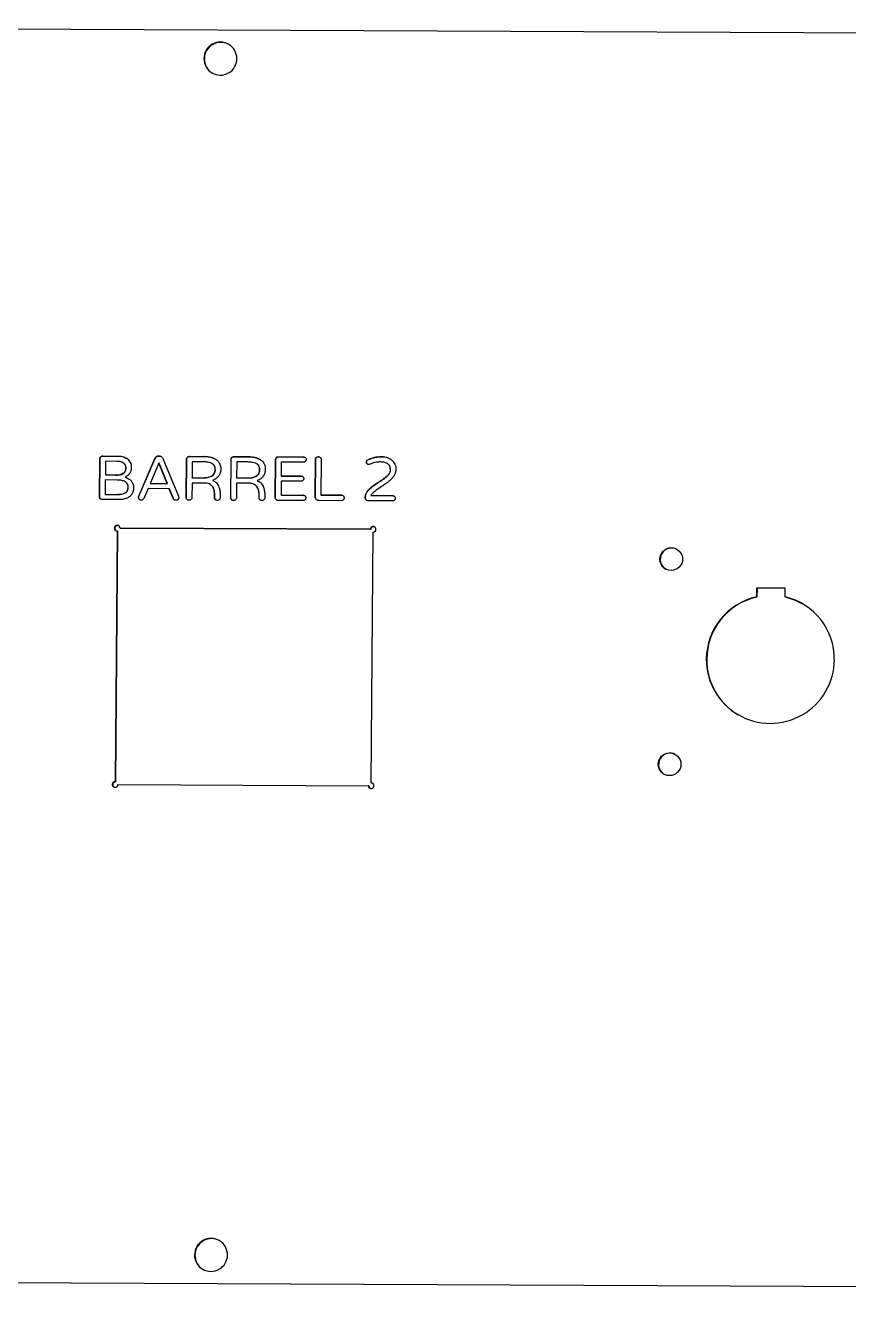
# Model space of a CAD drawing. Header units: millimetres. Extents: x -285 to 285, y -111 to 111.
# Drawn here: x -133.1 to 11.2, y -111.2 to 111.2 of the extents above; entities that cross this region are included whole.
import ezdxf

# ---------------------------------------------------------------- set-up
doc = ezdxf.new("R2010")
doc.units = ezdxf.units.MM

msp = doc.modelspace()

# ---------------------------------------------------------------- linework, layer by layer
at = {"color": 7, "linetype": 'Continuous', "lineweight": 25}
for p, q in [((285.06, 108.59), (-283.33, 111.19)), ((-101.71, 105.32), (-101.79, 105.37)), ((-119.54, 35.68), (-116.95, 35.66)), ((-119.5, 35.65), (-119.54, 35.68)), ((-119.5, 35.65), (-116.92, 35.64)), ((-116.92, 35.64), (-116.95, 35.66)), ((-109.72, 35.68), (-109.61, 35.68)), ((-109.69, 35.66), (-109.72, 35.68)), ((-109.69, 35.66), (-109.58, 35.66)), ((-109.58, 35.66), (-109.61, 35.68)), ((-104.33, 35.61), (-101.78, 35.59)), ((-104.3, 35.58), (-104.33, 35.61)), ((-101.75, 35.57), (-101.78, 35.59)), ((-120.09, 28.52), (-120.03, 35.17)), ((-120.05, 28.49), (-120, 35.15)), ((-120, 35.15), (-120.03, 35.17)), ((-119.04, 34.74), (-119.06, 32.36)), ((-117.04, 34.73), (-119.04, 34.74)), ((-115.96, 34.48), (-116, 34.5)), ((-115.43, 33.57), (-115.47, 33.59)), ((-113.21, 28.65), (-110.36, 35.24)), ((-113.17, 28.63), (-110.32, 35.22)), ((-109.68, 34.41), (-111.18, 30.86)), ((-110.32, 35.22), (-110.36, 35.24)), ((-109.64, 34.39), (-109.68, 34.41)), ((-108.23, 30.84), (-109.68, 34.41)), ((-108.19, 30.82), (-109.64, 34.39)), ((-108.98, 35.23), (-106.24, 28.62)), ((-104.88, 28.39), (-104.83, 35.1)), ((-104.85, 28.37), (-104.79, 35.08)), ((-104.79, 35.08), (-104.83, 35.1)), ((-104.3, 35.58), (-101.75, 35.57)), ((-103.84, 34.66), (-103.86, 31.87)), ((-101.91, 34.65), (-103.84, 34.66)), ((-100.64, 34.46), (-100.67, 34.48)), ((-100.21, 34.25), (-100.25, 34.27)), ((-97.08, 28.36), (-97.03, 35.07)), ((-97.04, 28.33), (-96.99, 35.05)), ((-96.99, 35.05), (-97.03, 35.07)), ((-96.53, 35.57), (-93.98, 35.56)), ((-96.49, 35.55), (-96.53, 35.57)), ((-96.49, 35.55), (-93.94, 35.54)), ((-96.03, 34.62), (-96.06, 31.84)), ((-94.11, 34.62), (-96.03, 34.62)), ((-93.94, 35.54), (-93.98, 35.56)), ((-92.83, 34.42), (-92.87, 34.45)), ((-92.41, 34.21), (-92.44, 34.23)), ((-89.27, 28.38), (-89.22, 35.03)), ((-89.24, 28.35), (-89.18, 35.01)), ((-89.18, 35.01), (-89.22, 35.03)), ((-88.72, 35.53), (-84.34, 35.51)), ((-88.69, 35.51), (-88.72, 35.53)), ((-88.69, 35.51), (-84.3, 35.49)), ((-88.23, 34.6), (-88.25, 32.18)), ((-84.34, 34.58), (-88.23, 34.6)), ((-84.3, 35.49), (-84.34, 35.51)), ((-82.28, 28.54), (-82.23, 35.05)), ((-82.24, 28.52), (-82.19, 35.03)), ((-82.19, 35.03), (-82.23, 35.05)), ((-81.69, 35.53), (-81.73, 35.56)), ((-81.23, 35.05), (-81.28, 28.84)), ((-73.02, 34.99), (-73.06, 35.01)), ((-70.59, 35.54), (-70.63, 35.56)), ((-69.83, 34.44), (-69.86, 34.46)), ((-69.43, 34.2), (-69.47, 34.22)), ((-119.07, 31.46), (-119.09, 28.95)), ((-117.01, 31.45), (-119.07, 31.46)), ((-119.06, 32.36), (-117.24, 32.35)), ((-119.02, 32.34), (-119.06, 32.36)), ((-119.02, 32.34), (-117.2, 32.33)), ((-117.2, 32.33), (-117.24, 32.35)), ((-115.56, 31.96), (-115.6, 31.98)), ((-115.55, 31.14), (-115.59, 31.16)), ((-115.56, 31.96), (-115.05, 31.67)), ((-115.51, 33.08), (-115.55, 33.1)), ((-103.86, 31.87), (-101.88, 31.86)), ((-103.82, 31.85), (-103.86, 31.87)), ((-103.82, 31.85), (-101.84, 31.84)), ((-101.84, 31.84), (-101.88, 31.86)), ((-100.23, 31.35), (-100.27, 31.38)), ((-100.23, 31.35), (-99.86, 31.19)), ((-99.78, 33.26), (-99.82, 33.28)), ((-96.06, 31.84), (-94.07, 31.83)), ((-96.02, 31.82), (-96.06, 31.84)), ((-96.02, 31.82), (-94.04, 31.81)), ((-94.04, 31.81), (-94.07, 31.83)), ((-92.43, 31.32), (-92.47, 31.34)), ((-92.43, 31.32), (-92.05, 31.15)), ((-91.98, 33.22), (-92.02, 33.25)), ((-88.26, 31.24), (-88.27, 28.81)), ((-84.76, 31.23), (-88.26, 31.24)), ((-88.25, 32.18), (-84.76, 32.16)), ((-88.21, 32.15), (-88.25, 32.18)), ((-88.21, 32.15), (-84.72, 32.14)), ((-84.72, 32.14), (-84.76, 32.16)), ((-119.09, 28.95), (-117.04, 28.94)), ((-119.05, 28.93), (-119.09, 28.95)), ((-119.05, 28.93), (-117, 28.92)), ((-117, 28.92), (-117.04, 28.94)), ((-115.15, 29.66), (-115.18, 29.68)), ((-115.04, 30.17), (-115.08, 30.19)), ((-111.57, 29.95), (-112.3, 28.24)), ((-107.85, 29.93), (-111.57, 29.95)), ((-111.18, 30.86), (-108.23, 30.84)), ((-111.15, 30.83), (-111.18, 30.86)), ((-111.15, 30.83), (-108.19, 30.82)), ((-108.19, 30.82), (-108.23, 30.84)), ((-107.15, 28.22), (-107.85, 29.93)), ((-107.82, 29.91), (-107.85, 29.93)), ((-107.12, 28.19), (-107.82, 29.91)), ((-103.87, 30.93), (-103.89, 28.39)), ((-101.6, 30.92), (-103.87, 30.93)), ((-100.7, 30.71), (-100.73, 30.73)), ((-96.06, 30.9), (-96.08, 28.35)), ((-93.8, 30.89), (-96.06, 30.9)), ((-92.89, 30.67), (-92.93, 30.7)), ((-120.05, 28.49), (-120.09, 28.52)), ((-116.95, 28.01), (-119.6, 28.02)), ((-113.17, 28.63), (-113.21, 28.65)), ((-107.12, 28.19), (-107.15, 28.22)), ((-104.85, 28.37), (-104.88, 28.39)), ((-99.92, 28.37), (-99.92, 28.7)), ((-99.88, 28.68), (-99.92, 28.7)), ((-99.89, 28.35), (-99.92, 28.37)), ((-99.89, 28.35), (-99.88, 28.68)), ((-98.92, 28.87), (-98.93, 28.36)), ((-97.04, 28.33), (-97.08, 28.36)), ((-92.12, 28.33), (-92.12, 28.66)), ((-92.08, 28.64), (-92.12, 28.66)), ((-92.08, 28.31), (-92.12, 28.33)), ((-92.08, 28.31), (-92.08, 28.64)), ((-91.12, 28.83), (-91.12, 28.33)), ((-89.24, 28.35), (-89.27, 28.38)), ((-84.4, 27.86), (-88.78, 27.88)), ((-88.27, 28.81), (-84.39, 28.79)), ((-88.24, 28.79), (-88.27, 28.81)), ((-88.24, 28.79), (-84.35, 28.77)), ((-84.35, 28.77), (-84.39, 28.79)), ((-82.24, 28.52), (-82.28, 28.54)), ((-77.71, 27.83), (-81.59, 27.85)), ((-81.28, 28.84), (-77.7, 28.83)), ((-81.24, 28.82), (-81.28, 28.84)), ((-81.24, 28.82), (-77.66, 28.8)), ((-77.66, 28.8), (-77.7, 28.83)), ((-73.47, 28.36), (-73.51, 28.38)), ((-68.71, 27.79), (-72.93, 27.81)), ((-72.51, 28.74), (-68.7, 28.72)), ((-72.47, 28.72), (-72.51, 28.74)), ((-72.47, 28.72), (-68.66, 28.7)), ((-68.66, 28.7), (-68.7, 28.72)), ((-117, 22.51), (-117.34, -21.44)), ((-116.92, 22.47), (-117.27, -21.49)), ((-116.92, 22.47), (-117, 22.51)), ((-72.62, 22.81), (-116.49, 23.01)), ((-116.42, 22.97), (-116.49, 23.01)), ((-72.54, 22.77), (-116.42, 22.97)), ((-72.54, 22.77), (-72.62, 22.81)), ((-72.47, -21.65), (-72.12, 22.31)), ((-4.89, 12.51), (-4.9, 10.98)), ((0.1, 12.49), (-4.89, 12.51)), ((-4.81, 12.47), (-4.89, 12.51)), ((-4.81, 12.47), (-4.83, 10.94)), ((0.1, 12.44), (-4.81, 12.47)), ((0.09, 10.96), (0.1, 12.49)), ((-4.83, 10.94), (-4.9, 10.98)), ((0.16, 10.91), (0.09, 10.96)), ((-13.64, 0.02), (-13.71, 0.06)), ((-117.27, -21.49), (-117.34, -21.44)), ((-116.85, -21.94), (-72.97, -22.15)), ((-72.9, -22.19), (-72.97, -22.15)), ((-72.39, -21.69), (-72.47, -21.65)), ((-103.36, -104.47), (-103.43, -104.43)), ((-285.06, -108.59), (283.33, -111.19)), ((-284.98, -108.64), (283.41, -111.23))]:
    msp.add_line(p, q, dxfattribs=at)
at = {"color": 7, "linetype": 'Continuous', "lineweight": 25, "flags": 128}
msp.add_lwpolyline([(3.31, 9.65), (1.95, 10.33), (0.16, 10.91)], dxfattribs=at)
at = {"color": 7, "linetype": 'Continuous', "lineweight": 25}
for centre in [(-19.87, 17.58), (-20.16, -18.39)]:
    msp.add_circle(centre, 2, dxfattribs=at)
for centre, radius, start, end in [((-98.9, 105.36), 2.89, 359.6526, 179.8239), ((-98.81, 105.31), 2.9, 59.5593, 179.6787), ((-98.9, 105.35), 2.89, 179.6526, 359.8239), ((-98.83, 105.3), 2.89, 179.4917, 239.3731), ((-116.99, 23.01), 0.499, 359.7754, 269.6192), ((-116.92, 22.97), 0.5, 64.5486, 234.2662), ((-72.12, 22.81), 0.499, 359.6526, 179.8239), ((-72.04, 22.76), 0.5, 64.5491, 179.6693), ((-72.12, 22.81), 0.501, 269.8234, 359.5713), ((-19.79, 17.53), 2, 60.8047, 238.0101), ((-2.43, -0.03), 11.28, 102.6388, 179.5511), ((-2.36, -0.07), 11.28, 102.6388, 179.5511), ((-2.46, 0.06), 11.19, 359.4755, 76.8275), ((-2.49, 0), 11.22, 179.6609, 359.8156), ((-2.44, -0.08), 11.2, 179.4963, 239.3686), ((-20.07, -18.44), 2, 60.8047, 238.0101), ((-117.35, -21.94), 0.499, 89.5126, 359.6692), ((-117.27, -21.99), 0.5, 89.7197, 234.2494), ((-72.47, -22.15), 0.499, 179.6526, 359.8239), ((-72.4, -22.19), 0.498, 179.4955, 234.37), ((-72.47, -22.15), 0.497, 359.4647, 89.7171), ((-72.4, -22.19), 0.497, 64.4201, 89.7469), ((-100.54, -104.44), 2.89, 359.6526, 179.8239), ((-100.46, -104.49), 2.9, 59.5593, 179.6787), ((-100.54, -104.45), 2.89, 179.6526, 359.8239), ((-100.47, -104.5), 2.89, 179.4917, 239.3731)]:
    msp.add_arc(centre, radius, start, end, dxfattribs=at)
for points, knots in [([(-120.03, 35.17), (-120.03, 35.24), (-120.02, 35.3), (-119.97, 35.43), (-119.93, 35.48), (-119.84, 35.58), (-119.79, 35.61), (-119.67, 35.67), (-119.6, 35.67), (-119.54, 35.68)], [0, 0, 0, 0, 0.25, 0.25, 0.5, 0.5, 0.75, 0.75, 1, 1, 1, 1]), ([(-120, 35.15), (-119.99, 35.22), (-119.98, 35.28), (-119.93, 35.4), (-119.9, 35.46), (-119.8, 35.55), (-119.75, 35.59), (-119.63, 35.64), (-119.56, 35.65), (-119.5, 35.65)], [0, 0, 0, 0, 0.25, 0.25, 0.5, 0.5, 0.75, 0.75, 1, 1, 1, 1]), ([(-116.95, 35.66), (-116.8, 35.66), (-116.66, 35.66), (-116.36, 35.63), (-116.21, 35.6), (-115.92, 35.54), (-115.78, 35.49), (-115.51, 35.37), (-115.38, 35.3), (-115.14, 35.12), (-115.03, 35.02), (-114.84, 34.79), (-114.76, 34.67), (-114.63, 34.4), (-114.59, 34.26), (-114.54, 34.04), (-114.53, 33.96), (-114.52, 33.82), (-114.52, 33.74), (-114.52, 33.67)], [0, 0, 0, 0, 0.125, 0.125, 0.25, 0.25, 0.375, 0.375, 0.5, 0.5, 0.625, 0.625, 0.75, 0.75, 0.875, 0.875, 0.9375, 0.9375, 1, 1, 1, 1]), ([(-116.92, 35.64), (-116.57, 35.64), (-116.03, 35.63), (-115.57, 35.34), (-115.4, 35.24)], [0, 0, 0, 0, 0.62317, 1, 1, 1, 1]), ([(-110.36, 35.24), (-110.33, 35.3), (-110.3, 35.36), (-110.22, 35.47), (-110.17, 35.52), (-110.06, 35.61), (-109.99, 35.64), (-109.89, 35.67), (-109.86, 35.67), (-109.79, 35.68), (-109.76, 35.68), (-109.72, 35.68)], [0, 0, 0, 0, 0.25, 0.25, 0.5, 0.5, 0.75, 0.75, 0.875, 0.875, 1, 1, 1, 1]), ([(-110.32, 35.22), (-110.29, 35.28), (-110.26, 35.34), (-110.18, 35.45), (-110.13, 35.5), (-110.02, 35.59), (-109.96, 35.61), (-109.86, 35.65), (-109.82, 35.65), (-109.75, 35.66), (-109.72, 35.66), (-109.69, 35.66)], [0, 0, 0, 0, 0.25, 0.25, 0.5, 0.5, 0.75, 0.75, 0.875, 0.875, 1, 1, 1, 1]), ([(-109.61, 35.68), (-109.58, 35.68), (-109.54, 35.68), (-109.48, 35.67), (-109.44, 35.66), (-109.34, 35.63), (-109.28, 35.6), (-109.17, 35.52), (-109.12, 35.47), (-109.04, 35.36), (-109.01, 35.29), (-108.98, 35.23)], [0, 0, 0, 0, 0.125, 0.125, 0.25, 0.25, 0.5, 0.5, 0.75, 0.75, 1, 1, 1, 1]), ([(-109.58, 35.66), (-109.5, 35.66), (-109.37, 35.65), (-109.27, 35.58), (-109.23, 35.56)], [0, 0, 0, 0, 0.626902, 1, 1, 1, 1]), ([(-104.83, 35.1), (-104.83, 35.17), (-104.82, 35.24), (-104.77, 35.36), (-104.73, 35.41), (-104.64, 35.51), (-104.58, 35.54), (-104.46, 35.6), (-104.4, 35.6), (-104.33, 35.61)], [0, 0, 0, 0, 0.25, 0.25, 0.5, 0.5, 0.75, 0.75, 1, 1, 1, 1]), ([(-101.78, 35.59), (-101.58, 35.59), (-101.38, 35.59), (-100.98, 35.54), (-100.79, 35.51), (-100.4, 35.42), (-100.21, 35.35), (-99.94, 35.22), (-99.85, 35.18), (-99.68, 35.07), (-99.6, 35.01), (-99.52, 34.95)], [0, 0, 0, 0, 0.25, 0.25, 0.5, 0.5, 0.75, 0.75, 0.875, 0.875, 1, 1, 1, 1]), ([(-115.47, 33.59), (-115.47, 33.69), (-115.48, 33.78), (-115.52, 33.95), (-115.55, 34.04), (-115.65, 34.2), (-115.7, 34.27), (-115.84, 34.39), (-115.91, 34.45), (-116.06, 34.54), (-116.15, 34.58), (-116.32, 34.64), (-116.41, 34.66), (-116.58, 34.7), (-116.67, 34.71), (-116.86, 34.73), (-116.95, 34.73), (-117.04, 34.73)], [0, 0, 0, 0, 0.125, 0.125, 0.25, 0.25, 0.375, 0.375, 0.5, 0.5, 0.625, 0.625, 0.75, 0.75, 0.875, 0.875, 1, 1, 1, 1]), ([(-115.43, 33.57), (-115.44, 33.71), (-115.47, 33.98), (-115.69, 34.3), (-115.88, 34.42), (-115.97, 34.47)], [0, 0, 0, 0, 0.369335, 0.73824, 1, 1, 1, 1]), ([(-114.52, 33.67), (-114.52, 33.58), (-114.52, 33.49), (-114.54, 33.31), (-114.56, 33.23), (-114.63, 32.97), (-114.7, 32.8), (-114.89, 32.5), (-115.01, 32.37), (-115.22, 32.2), (-115.29, 32.15), (-115.44, 32.06), (-115.52, 32.02), (-115.6, 31.98)], [0, 0, 0, 0, 0.125, 0.125, 0.25, 0.25, 0.5, 0.5, 0.75, 0.75, 0.875, 0.875, 1, 1, 1, 1]), ([(-115.55, 33.1), (-115.53, 33.18), (-115.5, 33.26), (-115.48, 33.43), (-115.47, 33.51), (-115.47, 33.59)], [0, 0, 0, 0, 0.5, 0.5, 1, 1, 1, 1]), ([(-115.51, 33.08), (-115.49, 33.16), (-115.47, 33.24), (-115.44, 33.4), (-115.44, 33.49), (-115.43, 33.57)], [0, 0, 0, 0, 0.5, 0.5, 1, 1, 1, 1]), ([(-104.79, 35.08), (-104.79, 35.15), (-104.78, 35.21), (-104.73, 35.33), (-104.69, 35.39), (-104.6, 35.48), (-104.55, 35.52), (-104.43, 35.57), (-104.36, 35.58), (-104.3, 35.58)], [0, 0, 0, 0, 0.25, 0.25, 0.5, 0.5, 0.75, 0.75, 1, 1, 1, 1]), ([(-100.25, 34.27), (-100.31, 34.31), (-100.37, 34.35), (-100.5, 34.42), (-100.56, 34.44), (-100.77, 34.52), (-100.91, 34.55), (-101.33, 34.63), (-101.62, 34.65), (-101.91, 34.65)], [0, 0, 0, 0, 0.125, 0.125, 0.25, 0.25, 0.5, 0.5, 1, 1, 1, 1]), ([(-101.75, 35.57), (-101.29, 35.57), (-100.62, 35.56), (-100.06, 35.23), (-99.88, 35.13)], [0, 0, 0, 0, 0.689808, 1, 1, 1, 1]), ([(-99.82, 33.28), (-99.82, 33.38), (-99.82, 33.47), (-99.85, 33.65), (-99.88, 33.74), (-99.95, 33.92), (-99.99, 34), (-100.08, 34.11), (-100.11, 34.15), (-100.18, 34.21), (-100.21, 34.24), (-100.25, 34.27)], [0, 0, 0, 0, 0.25, 0.25, 0.5, 0.5, 0.75, 0.75, 0.875, 0.875, 1, 1, 1, 1]), ([(-99.78, 33.26), (-99.78, 33.35), (-99.79, 33.45), (-99.82, 33.63), (-99.84, 33.72), (-99.91, 33.9), (-99.96, 33.98), (-100.04, 34.09), (-100.07, 34.12), (-100.14, 34.19), (-100.18, 34.22), (-100.21, 34.25)], [0, 0, 0, 0, 0.25, 0.25, 0.5, 0.5, 0.75, 0.75, 0.875, 0.875, 1, 1, 1, 1]), ([(-99.52, 34.95), (-99.47, 34.9), (-99.41, 34.85), (-99.31, 34.74), (-99.26, 34.68), (-99.12, 34.5), (-99.05, 34.37), (-98.93, 34.09), (-98.89, 33.95), (-98.85, 33.73), (-98.84, 33.65), (-98.83, 33.5), (-98.82, 33.43), (-98.82, 33.35)], [0, 0, 0, 0, 0.125, 0.125, 0.25, 0.25, 0.5, 0.5, 0.75, 0.75, 0.875, 0.875, 1, 1, 1, 1]), ([(-97.03, 35.07), (-97.02, 35.13), (-97.01, 35.2), (-96.96, 35.32), (-96.93, 35.38), (-96.83, 35.47), (-96.78, 35.51), (-96.66, 35.56), (-96.59, 35.57), (-96.53, 35.57)], [0, 0, 0, 0, 0.25, 0.25, 0.5, 0.5, 0.75, 0.75, 1, 1, 1, 1]), ([(-96.99, 35.05), (-96.98, 35.11), (-96.98, 35.18), (-96.93, 35.3), (-96.89, 35.35), (-96.8, 35.45), (-96.74, 35.49), (-96.62, 35.54), (-96.56, 35.54), (-96.49, 35.55)], [0, 0, 0, 0, 0.25, 0.25, 0.5, 0.5, 0.75, 0.75, 1, 1, 1, 1]), ([(-92.44, 34.23), (-92.5, 34.27), (-92.57, 34.31), (-92.69, 34.38), (-92.76, 34.41), (-92.96, 34.48), (-93.1, 34.52), (-93.53, 34.6), (-93.82, 34.61), (-94.11, 34.62)], [0, 0, 0, 0, 0.125, 0.125, 0.25, 0.25, 0.5, 0.5, 1, 1, 1, 1]), ([(-93.98, 35.56), (-93.78, 35.56), (-93.58, 35.55), (-93.18, 35.51), (-92.98, 35.48), (-92.59, 35.38), (-92.4, 35.31), (-92.13, 35.19), (-92.04, 35.14), (-91.87, 35.04), (-91.8, 34.97), (-91.72, 34.91)], [0, 0, 0, 0, 0.25, 0.25, 0.5, 0.5, 0.75, 0.75, 0.875, 0.875, 1, 1, 1, 1]), ([(-93.94, 35.54), (-93.48, 35.53), (-92.82, 35.52), (-92.25, 35.2), (-92.08, 35.09)], [0, 0, 0, 0, 0.689808, 1, 1, 1, 1]), ([(-92.02, 33.25), (-92.02, 33.34), (-92.02, 33.43), (-92.05, 33.62), (-92.07, 33.71), (-92.14, 33.88), (-92.19, 33.96), (-92.27, 34.08), (-92.31, 34.11), (-92.37, 34.18), (-92.41, 34.21), (-92.44, 34.23)], [0, 0, 0, 0, 0.25, 0.25, 0.5, 0.5, 0.75, 0.75, 0.875, 0.875, 1, 1, 1, 1]), ([(-91.98, 33.22), (-91.98, 33.32), (-91.98, 33.41), (-92.01, 33.6), (-92.04, 33.69), (-92.11, 33.86), (-92.15, 33.94), (-92.24, 34.05), (-92.27, 34.09), (-92.33, 34.15), (-92.37, 34.18), (-92.41, 34.21)], [0, 0, 0, 0, 0.25, 0.25, 0.5, 0.5, 0.75, 0.75, 0.875, 0.875, 1, 1, 1, 1]), ([(-91.72, 34.91), (-91.66, 34.86), (-91.61, 34.81), (-91.5, 34.7), (-91.45, 34.65), (-91.32, 34.47), (-91.24, 34.34), (-91.12, 34.06), (-91.08, 33.91), (-91.04, 33.69), (-91.03, 33.62), (-91.02, 33.47), (-91.02, 33.39), (-91.02, 33.32)], [0, 0, 0, 0, 0.125, 0.125, 0.25, 0.25, 0.5, 0.5, 0.75, 0.75, 0.875, 0.875, 1, 1, 1, 1]), ([(-89.22, 35.03), (-89.22, 35.1), (-89.21, 35.16), (-89.16, 35.29), (-89.12, 35.34), (-89.03, 35.43), (-88.98, 35.47), (-88.86, 35.52), (-88.79, 35.53), (-88.72, 35.53)], [0, 0, 0, 0, 0.25, 0.25, 0.5, 0.5, 0.75, 0.75, 1, 1, 1, 1]), ([(-89.18, 35.01), (-89.18, 35.08), (-89.17, 35.14), (-89.12, 35.26), (-89.08, 35.32), (-88.99, 35.41), (-88.94, 35.45), (-88.82, 35.5), (-88.75, 35.51), (-88.69, 35.51)], [0, 0, 0, 0, 0.25, 0.25, 0.5, 0.5, 0.75, 0.75, 1, 1, 1, 1]), ([(-84.34, 35.51), (-84.3, 35.51), (-84.27, 35.51), (-84.21, 35.5), (-84.18, 35.49), (-84.1, 35.46), (-84.05, 35.42), (-83.96, 35.33), (-83.92, 35.28), (-83.89, 35.19), (-83.88, 35.16), (-83.87, 35.1), (-83.87, 35.07), (-83.87, 35.04)], [0, 0, 0, 0, 0.125, 0.125, 0.25, 0.25, 0.5, 0.5, 0.75, 0.75, 0.875, 0.875, 1, 1, 1, 1]), ([(-83.87, 35.04), (-83.87, 35.01), (-83.87, 34.98), (-83.88, 34.92), (-83.89, 34.89), (-83.93, 34.8), (-83.96, 34.75), (-84.05, 34.67), (-84.11, 34.64), (-84.19, 34.6), (-84.22, 34.59), (-84.28, 34.58), (-84.31, 34.58), (-84.34, 34.58)], [0, 0, 0, 0, 0.125, 0.125, 0.25, 0.25, 0.5, 0.5, 0.75, 0.75, 0.875, 0.875, 1, 1, 1, 1]), ([(-84.3, 35.49), (-84.23, 35.49), (-84.14, 35.49), (-84.07, 35.43), (-84.06, 35.42)], [0, 0, 0, 0, 0.819237, 1, 1, 1, 1]), ([(-82.23, 35.05), (-82.23, 35.09), (-82.22, 35.12), (-82.21, 35.18), (-82.2, 35.22), (-82.17, 35.31), (-82.13, 35.36), (-82.04, 35.46), (-81.98, 35.5), (-81.89, 35.53), (-81.86, 35.54), (-81.8, 35.55), (-81.76, 35.56), (-81.73, 35.56)], [0, 0, 0, 0, 0.125, 0.125, 0.25, 0.25, 0.5, 0.5, 0.75, 0.75, 0.875, 0.875, 1, 1, 1, 1]), ([(-82.19, 35.03), (-82.19, 35.07), (-82.19, 35.1), (-82.18, 35.16), (-82.17, 35.19), (-82.13, 35.29), (-82.09, 35.34), (-82, 35.44), (-81.95, 35.47), (-81.85, 35.51), (-81.82, 35.52), (-81.76, 35.53), (-81.73, 35.53), (-81.69, 35.53)], [0, 0, 0, 0, 0.125, 0.125, 0.25, 0.25, 0.5, 0.5, 0.75, 0.75, 0.875, 0.875, 1, 1, 1, 1]), ([(-81.73, 35.56), (-81.66, 35.55), (-81.6, 35.54), (-81.48, 35.49), (-81.42, 35.45), (-81.33, 35.36), (-81.29, 35.31), (-81.25, 35.21), (-81.25, 35.18), (-81.23, 35.12), (-81.23, 35.08), (-81.23, 35.05)], [0, 0, 0, 0, 0.25, 0.25, 0.5, 0.5, 0.75, 0.75, 0.875, 0.875, 1, 1, 1, 1]), ([(-81.69, 35.53), (-81.61, 35.53), (-81.52, 35.53), (-81.46, 35.47), (-81.45, 35.46)], [0, 0, 0, 0, 0.853755, 1, 1, 1, 1]), ([(-73.51, 28.38), (-73.5, 28.46), (-73.5, 28.54), (-73.48, 28.71), (-73.46, 28.79), (-73.4, 29.03), (-73.33, 29.18), (-73.15, 29.46), (-73.05, 29.59), (-72.83, 29.84), (-72.72, 29.96), (-72.35, 30.29), (-72.09, 30.49), (-71.54, 30.87), (-71.26, 31.04), (-70.7, 31.39), (-70.42, 31.57), (-70.03, 31.86), (-69.9, 31.97), (-69.65, 32.19), (-69.53, 32.3), (-69.32, 32.55), (-69.22, 32.69), (-69.13, 32.92), (-69.11, 33), (-69.09, 33.17), (-69.09, 33.25), (-69.1, 33.41), (-69.11, 33.5), (-69.14, 33.66), (-69.16, 33.74), (-69.22, 33.89), (-69.26, 33.97), (-69.35, 34.1), (-69.41, 34.16), (-69.47, 34.22)], [0, 0, 0, 0, 0.03125, 0.03125, 0.0625, 0.0625, 0.125, 0.125, 0.1875, 0.1875, 0.25, 0.25, 0.375, 0.375, 0.5, 0.5, 0.625, 0.625, 0.6875, 0.6875, 0.75, 0.75, 0.8125, 0.8125, 0.84375, 0.84375, 0.875, 0.875, 0.90625, 0.90625, 0.9375, 0.9375, 0.96875, 0.96875, 1, 1, 1, 1]), ([(-73.47, 28.36), (-73.47, 28.44), (-73.46, 28.52), (-73.44, 28.69), (-73.43, 28.77), (-73.36, 29.01), (-73.29, 29.16), (-73.12, 29.44), (-73.01, 29.57), (-72.8, 29.82), (-72.68, 29.94), (-72.31, 30.27), (-72.05, 30.47), (-71.51, 30.84), (-71.22, 31.01), (-70.66, 31.37), (-70.39, 31.55), (-69.99, 31.84), (-69.86, 31.94), (-69.61, 32.16), (-69.49, 32.28), (-69.28, 32.53), (-69.18, 32.67), (-69.09, 32.9), (-69.07, 32.98), (-69.05, 33.14), (-69.05, 33.23), (-69.06, 33.39), (-69.07, 33.47), (-69.1, 33.64), (-69.12, 33.72), (-69.18, 33.87), (-69.22, 33.94), (-69.31, 34.08), (-69.37, 34.14), (-69.43, 34.2)], [0, 0, 0, 0, 0.03125, 0.03125, 0.0625, 0.0625, 0.125, 0.125, 0.1875, 0.1875, 0.25, 0.25, 0.375, 0.375, 0.5, 0.5, 0.625, 0.625, 0.6875, 0.6875, 0.75, 0.75, 0.8125, 0.8125, 0.84375, 0.84375, 0.875, 0.875, 0.90625, 0.90625, 0.9375, 0.9375, 0.96875, 0.96875, 1, 1, 1, 1]), ([(-72.68, 34.23), (-72.74, 34.21), (-72.79, 34.19), (-72.91, 34.18), (-72.97, 34.18), (-73.08, 34.21), (-73.13, 34.24), (-73.21, 34.32), (-73.25, 34.37), (-73.29, 34.47), (-73.3, 34.53), (-73.31, 34.65), (-73.3, 34.71), (-73.27, 34.82), (-73.24, 34.87), (-73.16, 34.95), (-73.11, 34.98), (-73.06, 35.01)], [0, 0, 0, 0, 0.125, 0.125, 0.25, 0.25, 0.375, 0.375, 0.5, 0.5, 0.625, 0.625, 0.75, 0.75, 0.875, 0.875, 1, 1, 1, 1]), ([(-73.07, 34.22), (-73.09, 34.23), (-73.17, 34.27), (-73.24, 34.4), (-73.27, 34.57), (-73.27, 34.74), (-73.17, 34.9), (-73.07, 34.96), (-73.02, 34.99)], [0, 0, 0, 0, 0.0802683, 0.2637488, 0.4480293, 0.6320087, 0.8155688, 1, 1, 1, 1]), ([(-73.06, 35.01), (-72.97, 35.06), (-72.87, 35.1), (-72.68, 35.19), (-72.58, 35.22), (-72.28, 35.33), (-72.08, 35.39), (-71.67, 35.48), (-71.46, 35.51), (-71.05, 35.55), (-70.84, 35.56), (-70.63, 35.56)], [0, 0, 0, 0, 0.125, 0.125, 0.25, 0.25, 0.5, 0.5, 0.75, 0.75, 1, 1, 1, 1]), ([(-73.02, 34.99), (-72.93, 35.04), (-72.83, 35.08), (-72.64, 35.16), (-72.54, 35.2), (-72.25, 35.3), (-72.04, 35.36), (-71.63, 35.45), (-71.43, 35.49), (-71.01, 35.53), (-70.8, 35.54), (-70.59, 35.54)], [0, 0, 0, 0, 0.125, 0.125, 0.25, 0.25, 0.5, 0.5, 0.75, 0.75, 1, 1, 1, 1]), ([(-70.81, 34.62), (-70.89, 34.62), (-70.97, 34.62), (-71.13, 34.61), (-71.21, 34.6), (-71.45, 34.58), (-71.61, 34.56), (-71.92, 34.49), (-72.08, 34.45), (-72.39, 34.35), (-72.54, 34.29), (-72.68, 34.23)], [0, 0, 0, 0, 0.125, 0.125, 0.25, 0.25, 0.5, 0.5, 0.75, 0.75, 1, 1, 1, 1]), ([(-69.47, 34.22), (-69.51, 34.26), (-69.56, 34.29), (-69.66, 34.36), (-69.71, 34.39), (-69.87, 34.47), (-69.98, 34.51), (-70.21, 34.57), (-70.33, 34.59), (-70.57, 34.61), (-70.69, 34.62), (-70.81, 34.62)], [0, 0, 0, 0, 0.125, 0.125, 0.25, 0.25, 0.5, 0.5, 0.75, 0.75, 1, 1, 1, 1]), ([(-70.63, 35.56), (-70.55, 35.56), (-70.47, 35.56), (-70.31, 35.55), (-70.23, 35.54), (-69.99, 35.5), (-69.83, 35.47), (-69.53, 35.36), (-69.38, 35.3), (-69.17, 35.18), (-69.1, 35.14), (-68.97, 35.04), (-68.91, 34.99), (-68.85, 34.94)], [0, 0, 0, 0, 0.125, 0.125, 0.25, 0.25, 0.5, 0.5, 0.75, 0.75, 0.875, 0.875, 1, 1, 1, 1]), ([(-70.59, 35.54), (-70.22, 35.52), (-69.72, 35.5), (-69.31, 35.23), (-69.2, 35.15)], [0, 0, 0, 0, 0.734058, 1, 1, 1, 1]), ([(-68.85, 34.94), (-68.79, 34.89), (-68.73, 34.84), (-68.63, 34.73), (-68.58, 34.67), (-68.44, 34.49), (-68.36, 34.36), (-68.24, 34.08), (-68.2, 33.93), (-68.15, 33.7), (-68.14, 33.63), (-68.13, 33.48), (-68.13, 33.4), (-68.13, 33.32)], [0, 0, 0, 0, 0.125, 0.125, 0.25, 0.25, 0.5, 0.5, 0.75, 0.75, 0.875, 0.875, 1, 1, 1, 1]), ([(-117.24, 32.35), (-117.08, 32.35), (-116.91, 32.36), (-116.59, 32.4), (-116.43, 32.43), (-116.11, 32.53), (-115.96, 32.6), (-115.77, 32.76), (-115.71, 32.82), (-115.62, 32.95), (-115.58, 33.03), (-115.55, 33.1)], [0, 0, 0, 0, 0.25, 0.25, 0.5, 0.5, 0.75, 0.75, 0.875, 0.875, 1, 1, 1, 1]), ([(-117.2, 32.33), (-117.04, 32.33), (-116.88, 32.33), (-116.55, 32.37), (-116.39, 32.4), (-116.08, 32.5), (-115.92, 32.58), (-115.73, 32.73), (-115.67, 32.79), (-115.58, 32.93), (-115.55, 33), (-115.51, 33.08)], [0, 0, 0, 0, 0.25, 0.25, 0.5, 0.5, 0.75, 0.75, 0.875, 0.875, 1, 1, 1, 1]), ([(-115.08, 30.19), (-115.08, 30.3), (-115.09, 30.41), (-115.14, 30.62), (-115.18, 30.73), (-115.29, 30.91), (-115.36, 31), (-115.53, 31.13), (-115.63, 31.19), (-115.93, 31.32), (-116.14, 31.37), (-116.57, 31.44), (-116.79, 31.45), (-117.01, 31.45)], [0, 0, 0, 0, 0.125, 0.125, 0.25, 0.25, 0.375, 0.375, 0.5, 0.5, 0.75, 0.75, 1, 1, 1, 1]), ([(-115.6, 31.98), (-115.46, 31.93), (-115.31, 31.87), (-115.04, 31.73), (-114.91, 31.65), (-114.67, 31.46), (-114.56, 31.35), (-114.42, 31.16), (-114.37, 31.1), (-114.3, 30.97), (-114.26, 30.89), (-114.23, 30.82)], [0, 0, 0, 0, 0.25, 0.25, 0.5, 0.5, 0.75, 0.75, 0.875, 0.875, 1, 1, 1, 1]), ([(-101.88, 31.86), (-101.76, 31.87), (-101.64, 31.87), (-101.41, 31.89), (-101.29, 31.9), (-101.06, 31.94), (-100.95, 31.97), (-100.73, 32.05), (-100.62, 32.09), (-100.41, 32.2), (-100.31, 32.27), (-100.14, 32.42), (-100.06, 32.51), (-99.94, 32.71), (-99.89, 32.82), (-99.83, 33.05), (-99.82, 33.16), (-99.82, 33.28)], [0, 0, 0, 0, 0.125, 0.125, 0.25, 0.25, 0.375, 0.375, 0.5, 0.5, 0.625, 0.625, 0.75, 0.75, 0.875, 0.875, 1, 1, 1, 1]), ([(-101.84, 31.84), (-101.72, 31.84), (-101.61, 31.85), (-101.37, 31.86), (-101.26, 31.88), (-101.03, 31.92), (-100.91, 31.95), (-100.69, 32.02), (-100.58, 32.07), (-100.38, 32.18), (-100.28, 32.25), (-100.1, 32.4), (-100.02, 32.49), (-99.9, 32.69), (-99.85, 32.8), (-99.8, 33.02), (-99.79, 33.14), (-99.78, 33.26)], [0, 0, 0, 0, 0.125, 0.125, 0.25, 0.25, 0.375, 0.375, 0.5, 0.5, 0.625, 0.625, 0.75, 0.75, 0.875, 0.875, 1, 1, 1, 1]), ([(-98.82, 33.35), (-98.83, 33.24), (-98.83, 33.13), (-98.87, 32.92), (-98.89, 32.81), (-99, 32.5), (-99.1, 32.3), (-99.35, 31.94), (-99.51, 31.79), (-99.78, 31.6), (-99.87, 31.55), (-100.07, 31.45), (-100.17, 31.41), (-100.27, 31.38)], [0, 0, 0, 0, 0.125, 0.125, 0.25, 0.25, 0.5, 0.5, 0.75, 0.75, 0.875, 0.875, 1, 1, 1, 1]), ([(-100.27, 31.38), (-100.2, 31.35), (-100.14, 31.33), (-100.01, 31.28), (-99.95, 31.25), (-99.77, 31.14), (-99.66, 31.05), (-99.47, 30.85), (-99.39, 30.73), (-99.25, 30.49), (-99.19, 30.36), (-99.14, 30.23)], [0, 0, 0, 0, 0.125, 0.125, 0.25, 0.25, 0.5, 0.5, 0.75, 0.75, 1, 1, 1, 1]), ([(-94.07, 31.83), (-93.96, 31.83), (-93.84, 31.83), (-93.61, 31.85), (-93.49, 31.87), (-93.26, 31.91), (-93.15, 31.94), (-92.92, 32.01), (-92.82, 32.06), (-92.61, 32.17), (-92.51, 32.23), (-92.33, 32.38), (-92.25, 32.47), (-92.13, 32.67), (-92.09, 32.78), (-92.03, 33.01), (-92.02, 33.13), (-92.02, 33.25)], [0, 0, 0, 0, 0.125, 0.125, 0.25, 0.25, 0.375, 0.375, 0.5, 0.5, 0.625, 0.625, 0.75, 0.75, 0.875, 0.875, 1, 1, 1, 1]), ([(-94.04, 31.81), (-93.92, 31.81), (-93.8, 31.81), (-93.57, 31.83), (-93.45, 31.84), (-93.22, 31.89), (-93.11, 31.92), (-92.89, 31.99), (-92.78, 32.04), (-92.57, 32.14), (-92.47, 32.21), (-92.29, 32.36), (-92.22, 32.45), (-92.09, 32.65), (-92.05, 32.76), (-91.99, 32.99), (-91.98, 33.11), (-91.98, 33.22)], [0, 0, 0, 0, 0.125, 0.125, 0.25, 0.25, 0.375, 0.375, 0.5, 0.5, 0.625, 0.625, 0.75, 0.75, 0.875, 0.875, 1, 1, 1, 1]), ([(-91.02, 33.32), (-91.02, 33.21), (-91.03, 33.1), (-91.06, 32.88), (-91.09, 32.78), (-91.19, 32.46), (-91.29, 32.27), (-91.54, 31.91), (-91.7, 31.75), (-91.97, 31.57), (-92.07, 31.51), (-92.26, 31.42), (-92.36, 31.38), (-92.47, 31.34)], [0, 0, 0, 0, 0.125, 0.125, 0.25, 0.25, 0.5, 0.5, 0.75, 0.75, 0.875, 0.875, 1, 1, 1, 1]), ([(-92.47, 31.34), (-92.4, 31.32), (-92.33, 31.3), (-92.2, 31.25), (-92.14, 31.21), (-91.96, 31.11), (-91.85, 31.02), (-91.67, 30.81), (-91.58, 30.7), (-91.44, 30.45), (-91.39, 30.32), (-91.34, 30.19)], [0, 0, 0, 0, 0.125, 0.125, 0.25, 0.25, 0.5, 0.5, 0.75, 0.75, 1, 1, 1, 1]), ([(-84.76, 32.16), (-84.72, 32.16), (-84.69, 32.16), (-84.63, 32.15), (-84.6, 32.14), (-84.52, 32.1), (-84.47, 32.07), (-84.38, 31.98), (-84.34, 31.93), (-84.31, 31.84), (-84.3, 31.81), (-84.29, 31.75), (-84.29, 31.72), (-84.29, 31.69)], [0, 0, 0, 0, 0.125, 0.125, 0.25, 0.25, 0.5, 0.5, 0.75, 0.75, 0.875, 0.875, 1, 1, 1, 1]), ([(-84.29, 31.69), (-84.29, 31.66), (-84.29, 31.62), (-84.3, 31.56), (-84.31, 31.53), (-84.35, 31.45), (-84.38, 31.4), (-84.47, 31.32), (-84.53, 31.28), (-84.61, 31.25), (-84.64, 31.24), (-84.7, 31.23), (-84.73, 31.23), (-84.76, 31.23)], [0, 0, 0, 0, 0.125, 0.125, 0.25, 0.25, 0.5, 0.5, 0.75, 0.75, 0.875, 0.875, 1, 1, 1, 1]), ([(-84.72, 32.14), (-84.65, 32.14), (-84.56, 32.13), (-84.49, 32.08), (-84.48, 32.07)], [0, 0, 0, 0, 0.826961, 1, 1, 1, 1]), ([(-69.14, 31.41), (-69.27, 31.29), (-69.41, 31.17), (-69.7, 30.95), (-69.84, 30.85), (-70.29, 30.54), (-70.59, 30.34), (-71.19, 29.94), (-71.49, 29.74), (-71.92, 29.41), (-72.06, 29.3), (-72.26, 29.11), (-72.32, 29.04), (-72.42, 28.9), (-72.47, 28.82), (-72.51, 28.74)], [0, 0, 0, 0, 0.125, 0.125, 0.25, 0.25, 0.5, 0.5, 0.75, 0.75, 0.875, 0.875, 0.9375, 0.9375, 1, 1, 1, 1]), ([(-68.13, 33.32), (-68.13, 33.23), (-68.14, 33.14), (-68.16, 32.95), (-68.18, 32.86), (-68.26, 32.6), (-68.34, 32.42), (-68.52, 32.1), (-68.63, 31.95), (-68.87, 31.67), (-69, 31.54), (-69.14, 31.41)], [0, 0, 0, 0, 0.125, 0.125, 0.25, 0.25, 0.5, 0.5, 0.75, 0.75, 1, 1, 1, 1]), ([(-117.04, 28.94), (-116.86, 28.94), (-116.69, 28.95), (-116.34, 28.98), (-116.16, 29.01), (-115.82, 29.11), (-115.66, 29.17), (-115.44, 29.32), (-115.37, 29.38), (-115.26, 29.52), (-115.22, 29.6), (-115.18, 29.68)], [0, 0, 0, 0, 0.25, 0.25, 0.5, 0.5, 0.75, 0.75, 0.875, 0.875, 1, 1, 1, 1]), ([(-117, 28.92), (-116.83, 28.92), (-116.65, 28.92), (-116.3, 28.96), (-116.12, 28.99), (-115.79, 29.08), (-115.62, 29.15), (-115.4, 29.3), (-115.34, 29.36), (-115.22, 29.5), (-115.18, 29.58), (-115.15, 29.66)], [0, 0, 0, 0, 0.25, 0.25, 0.5, 0.5, 0.75, 0.75, 0.875, 0.875, 1, 1, 1, 1]), ([(-115.04, 30.17), (-115.07, 30.39), (-115.1, 30.72), (-115.36, 31.02), (-115.5, 31.1), (-115.55, 31.13)], [0, 0, 0, 0, 0.567222, 0.85306, 1, 1, 1, 1]), ([(-115.18, 29.68), (-115.15, 29.76), (-115.12, 29.84), (-115.09, 30.02), (-115.08, 30.1), (-115.08, 30.19)], [0, 0, 0, 0, 0.5, 0.5, 1, 1, 1, 1]), ([(-115.15, 29.66), (-115.11, 29.74), (-115.08, 29.82), (-115.05, 29.99), (-115.05, 30.08), (-115.04, 30.17)], [0, 0, 0, 0, 0.5, 0.5, 1, 1, 1, 1]), ([(-114.23, 30.82), (-114.2, 30.73), (-114.17, 30.63), (-114.13, 30.43), (-114.12, 30.33), (-114.11, 30.03), (-114.12, 29.82), (-114.21, 29.42), (-114.28, 29.23), (-114.43, 28.96), (-114.49, 28.88), (-114.62, 28.73), (-114.7, 28.66), (-114.78, 28.59)], [0, 0, 0, 0, 0.125, 0.125, 0.25, 0.25, 0.5, 0.5, 0.75, 0.75, 0.875, 0.875, 1, 1, 1, 1]), ([(-99.92, 28.7), (-99.92, 28.83), (-99.92, 28.97), (-99.94, 29.23), (-99.95, 29.37), (-99.99, 29.63), (-100.02, 29.76), (-100.11, 30.01), (-100.17, 30.13), (-100.31, 30.35), (-100.4, 30.46), (-100.59, 30.64), (-100.7, 30.72), (-100.94, 30.83), (-101.07, 30.87), (-101.27, 30.9), (-101.33, 30.91), (-101.47, 30.92), (-101.53, 30.92), (-101.6, 30.92)], [0, 0, 0, 0, 0.125, 0.125, 0.25, 0.25, 0.375, 0.375, 0.5, 0.5, 0.625, 0.625, 0.75, 0.75, 0.875, 0.875, 0.9375, 0.9375, 1, 1, 1, 1]), ([(-99.88, 28.68), (-99.89, 28.97), (-99.89, 29.56), (-100.18, 30.34), (-100.57, 30.59), (-100.72, 30.68)], [0, 0, 0, 0, 0.391384, 0.779103, 1, 1, 1, 1]), ([(-99.14, 30.23), (-99.11, 30.12), (-99.07, 30.01), (-99.01, 29.79), (-98.99, 29.67), (-98.95, 29.45), (-98.94, 29.33), (-98.93, 29.1), (-98.92, 28.98), (-98.92, 28.87)], [0, 0, 0, 0, 0.25, 0.25, 0.5, 0.5, 0.75, 0.75, 1, 1, 1, 1]), ([(-92.12, 28.66), (-92.12, 28.8), (-92.12, 28.93), (-92.13, 29.2), (-92.14, 29.33), (-92.18, 29.59), (-92.21, 29.72), (-92.3, 29.98), (-92.36, 30.09), (-92.51, 30.32), (-92.59, 30.42), (-92.79, 30.6), (-92.9, 30.69), (-93.14, 30.79), (-93.27, 30.83), (-93.46, 30.86), (-93.53, 30.87), (-93.66, 30.88), (-93.73, 30.88), (-93.8, 30.89)], [0, 0, 0, 0, 0.125, 0.125, 0.25, 0.25, 0.375, 0.375, 0.5, 0.5, 0.625, 0.625, 0.75, 0.75, 0.875, 0.875, 0.9375, 0.9375, 1, 1, 1, 1]), ([(-92.08, 28.64), (-92.08, 28.94), (-92.09, 29.53), (-92.37, 30.3), (-92.77, 30.55), (-92.92, 30.64)], [0, 0, 0, 0, 0.391384, 0.779103, 1, 1, 1, 1]), ([(-91.34, 30.19), (-91.3, 30.09), (-91.27, 29.98), (-91.21, 29.75), (-91.19, 29.64), (-91.15, 29.41), (-91.14, 29.29), (-91.12, 29.06), (-91.12, 28.95), (-91.12, 28.83)], [0, 0, 0, 0, 0.25, 0.25, 0.5, 0.5, 0.75, 0.75, 1, 1, 1, 1]), ([(-119.6, 28.02), (-119.63, 28.02), (-119.66, 28.02), (-119.72, 28.04), (-119.76, 28.04), (-119.85, 28.08), (-119.9, 28.12), (-119.99, 28.21), (-120.03, 28.27), (-120.06, 28.36), (-120.07, 28.39), (-120.08, 28.45), (-120.08, 28.48), (-120.09, 28.52)], [0, 0, 0, 0, 0.125, 0.125, 0.25, 0.25, 0.5, 0.5, 0.75, 0.75, 0.875, 0.875, 1, 1, 1, 1]), ([(-119.81, 28.07), (-119.85, 28.1), (-119.95, 28.17), (-120.03, 28.32), (-120.04, 28.44), (-120.05, 28.49)], [0, 0, 0, 0, 0.331618, 0.665752, 1, 1, 1, 1]), ([(-114.78, 28.59), (-114.85, 28.53), (-114.93, 28.47), (-115.09, 28.37), (-115.18, 28.33), (-115.44, 28.22), (-115.62, 28.16), (-116, 28.07), (-116.19, 28.05), (-116.57, 28.01), (-116.76, 28.01), (-116.95, 28.01)], [0, 0, 0, 0, 0.125, 0.125, 0.25, 0.25, 0.5, 0.5, 0.75, 0.75, 1, 1, 1, 1]), ([(-112.3, 28.24), (-112.33, 28.18), (-112.36, 28.12), (-112.45, 28.02), (-112.51, 27.98), (-112.64, 27.93), (-112.71, 27.93), (-112.84, 27.94), (-112.91, 27.95), (-113.03, 28), (-113.09, 28.03), (-113.18, 28.13), (-113.22, 28.19), (-113.26, 28.32), (-113.26, 28.39), (-113.25, 28.52), (-113.23, 28.59), (-113.21, 28.65)], [0, 0, 0, 0, 0.125, 0.125, 0.25, 0.25, 0.375, 0.375, 0.5, 0.5, 0.625, 0.625, 0.75, 0.75, 0.875, 0.875, 1, 1, 1, 1]), ([(-113.01, 28), (-113.04, 28.02), (-113.13, 28.07), (-113.22, 28.23), (-113.23, 28.43), (-113.19, 28.56), (-113.17, 28.63)], [0, 0, 0, 0, 0.154346, 0.436183, 0.717193, 1, 1, 1, 1]), ([(-106.24, 28.62), (-106.22, 28.55), (-106.2, 28.49), (-106.19, 28.36), (-106.19, 28.29), (-106.23, 28.16), (-106.27, 28.1), (-106.37, 28), (-106.42, 27.97), (-106.55, 27.92), (-106.62, 27.91), (-106.75, 27.9), (-106.82, 27.91), (-106.95, 27.95), (-107.01, 27.99), (-107.09, 28.09), (-107.12, 28.15), (-107.15, 28.22)], [0, 0, 0, 0, 0.125, 0.125, 0.25, 0.25, 0.375, 0.375, 0.5, 0.5, 0.625, 0.625, 0.75, 0.75, 0.875, 0.875, 1, 1, 1, 1]), ([(-106.9, 27.95), (-106.94, 27.97), (-107.04, 28.03), (-107.09, 28.13), (-107.12, 28.19)], [0, 0, 0, 0, 0.395311, 1, 1, 1, 1]), ([(-104.39, 27.9), (-104.43, 27.9), (-104.46, 27.9), (-104.52, 27.91), (-104.55, 27.92), (-104.64, 27.96), (-104.7, 27.99), (-104.79, 28.09), (-104.82, 28.14), (-104.86, 28.23), (-104.87, 28.26), (-104.88, 28.33), (-104.88, 28.36), (-104.88, 28.39)], [0, 0, 0, 0, 0.125, 0.125, 0.25, 0.25, 0.5, 0.5, 0.75, 0.75, 0.875, 0.875, 1, 1, 1, 1]), ([(-104.6, 27.95), (-104.65, 27.98), (-104.75, 28.04), (-104.83, 28.2), (-104.84, 28.31), (-104.85, 28.37)], [0, 0, 0, 0, 0.331618, 0.665752, 1, 1, 1, 1]), ([(-103.89, 28.39), (-103.89, 28.32), (-103.9, 28.26), (-103.95, 28.13), (-103.99, 28.08), (-104.08, 27.99), (-104.14, 27.95), (-104.26, 27.91), (-104.33, 27.9), (-104.39, 27.9)], [0, 0, 0, 0, 0.25, 0.25, 0.5, 0.5, 0.75, 0.75, 1, 1, 1, 1]), ([(-98.93, 28.36), (-98.93, 28.3), (-98.94, 28.23), (-98.99, 28.11), (-99.03, 28.06), (-99.12, 27.96), (-99.18, 27.93), (-99.3, 27.88), (-99.37, 27.87), (-99.56, 27.87), (-99.7, 27.92), (-99.83, 28.06), (-99.87, 28.11), (-99.9, 28.21), (-99.91, 28.24), (-99.92, 28.3), (-99.92, 28.34), (-99.92, 28.37)], [0, 0, 0, 0, 0.125, 0.125, 0.25, 0.25, 0.375, 0.375, 0.5, 0.5, 0.75, 0.75, 0.875, 0.875, 0.9375, 0.9375, 1, 1, 1, 1]), ([(-99.58, 27.88), (-99.58, 27.88), (-99.65, 27.89), (-99.76, 27.98), (-99.87, 28.15), (-99.88, 28.28), (-99.89, 28.35)], [0, 0, 0, 0, 0.020125, 0.346415, 0.672942, 1, 1, 1, 1]), ([(-96.59, 27.86), (-96.62, 27.86), (-96.65, 27.86), (-96.72, 27.87), (-96.75, 27.88), (-96.84, 27.92), (-96.89, 27.96), (-96.98, 28.05), (-97.02, 28.1), (-97.06, 28.2), (-97.07, 28.23), (-97.08, 28.29), (-97.08, 28.32), (-97.08, 28.36)], [0, 0, 0, 0, 0.125, 0.125, 0.25, 0.25, 0.5, 0.5, 0.75, 0.75, 0.875, 0.875, 1, 1, 1, 1]), ([(-96.8, 27.91), (-96.85, 27.94), (-96.94, 28.01), (-97.03, 28.16), (-97.04, 28.28), (-97.04, 28.33)], [0, 0, 0, 0, 0.331618, 0.665752, 1, 1, 1, 1]), ([(-96.08, 28.35), (-96.09, 28.29), (-96.09, 28.22), (-96.15, 28.1), (-96.19, 28.05), (-96.28, 27.96), (-96.34, 27.92), (-96.46, 27.87), (-96.52, 27.86), (-96.59, 27.86)], [0, 0, 0, 0, 0.25, 0.25, 0.5, 0.5, 0.75, 0.75, 1, 1, 1, 1]), ([(-91.12, 28.33), (-91.13, 28.26), (-91.13, 28.2), (-91.18, 28.08), (-91.22, 28.02), (-91.32, 27.93), (-91.37, 27.89), (-91.5, 27.85), (-91.56, 27.84), (-91.76, 27.84), (-91.89, 27.88), (-92.03, 28.02), (-92.06, 28.08), (-92.1, 28.17), (-92.11, 28.2), (-92.12, 28.27), (-92.12, 28.3), (-92.12, 28.33)], [0, 0, 0, 0, 0.125, 0.125, 0.25, 0.25, 0.375, 0.375, 0.5, 0.5, 0.75, 0.75, 0.875, 0.875, 0.9375, 0.9375, 1, 1, 1, 1]), ([(-91.77, 27.85), (-91.78, 27.85), (-91.84, 27.86), (-91.96, 27.95), (-92.07, 28.11), (-92.08, 28.24), (-92.08, 28.31)], [0, 0, 0, 0, 0.020125, 0.346415, 0.672942, 1, 1, 1, 1]), ([(-88.78, 27.88), (-88.82, 27.88), (-88.85, 27.88), (-88.91, 27.89), (-88.94, 27.9), (-89.03, 27.94), (-89.09, 27.98), (-89.18, 28.07), (-89.22, 28.12), (-89.25, 28.21), (-89.26, 28.25), (-89.27, 28.31), (-89.27, 28.34), (-89.27, 28.38)], [0, 0, 0, 0, 0.125, 0.125, 0.25, 0.25, 0.5, 0.5, 0.75, 0.75, 0.875, 0.875, 1, 1, 1, 1]), ([(-88.99, 27.93), (-89.04, 27.96), (-89.14, 28.03), (-89.22, 28.18), (-89.23, 28.3), (-89.24, 28.35)], [0, 0, 0, 0, 0.331618, 0.665752, 1, 1, 1, 1]), ([(-83.92, 28.32), (-83.92, 28.29), (-83.92, 28.26), (-83.93, 28.2), (-83.94, 28.17), (-83.98, 28.08), (-84.02, 28.03), (-84.11, 27.95), (-84.16, 27.91), (-84.24, 27.88), (-84.27, 27.87), (-84.33, 27.86), (-84.36, 27.86), (-84.4, 27.86)], [0, 0, 0, 0, 0.125, 0.125, 0.25, 0.25, 0.5, 0.5, 0.75, 0.75, 0.875, 0.875, 1, 1, 1, 1]), ([(-84.39, 28.79), (-84.36, 28.79), (-84.33, 28.79), (-84.27, 28.78), (-84.24, 28.77), (-84.15, 28.73), (-84.1, 28.7), (-84.01, 28.61), (-83.98, 28.56), (-83.94, 28.47), (-83.93, 28.44), (-83.92, 28.38), (-83.92, 28.35), (-83.92, 28.32)], [0, 0, 0, 0, 0.125, 0.125, 0.25, 0.25, 0.5, 0.5, 0.75, 0.75, 0.875, 0.875, 1, 1, 1, 1]), ([(-84.35, 28.77), (-84.28, 28.77), (-84.19, 28.76), (-84.13, 28.71), (-84.11, 28.7)], [0, 0, 0, 0, 0.819237, 1, 1, 1, 1]), ([(-81.59, 27.85), (-81.64, 27.85), (-81.68, 27.85), (-81.77, 27.87), (-81.82, 27.88), (-81.94, 27.93), (-82.02, 27.99), (-82.14, 28.12), (-82.2, 28.19), (-82.25, 28.32), (-82.26, 28.36), (-82.28, 28.45), (-82.28, 28.49), (-82.28, 28.54)], [0, 0, 0, 0, 0.125, 0.125, 0.25, 0.25, 0.5, 0.5, 0.75, 0.75, 0.875, 0.875, 1, 1, 1, 1]), ([(-81.9, 27.93), (-81.96, 27.97), (-82.1, 28.06), (-82.22, 28.28), (-82.23, 28.44), (-82.24, 28.52)], [0, 0, 0, 0, 0.339581, 0.669767, 1, 1, 1, 1]), ([(-77.2, 28.32), (-77.2, 28.25), (-77.21, 28.19), (-77.26, 28.07), (-77.3, 28.02), (-77.4, 27.92), (-77.45, 27.89), (-77.58, 27.84), (-77.64, 27.83), (-77.71, 27.83)], [0, 0, 0, 0, 0.25, 0.25, 0.5, 0.5, 0.75, 0.75, 1, 1, 1, 1]), ([(-77.7, 28.83), (-77.63, 28.82), (-77.57, 28.82), (-77.45, 28.76), (-77.39, 28.72), (-77.3, 28.63), (-77.26, 28.57), (-77.21, 28.45), (-77.2, 28.39), (-77.2, 28.32)], [0, 0, 0, 0, 0.25, 0.25, 0.5, 0.5, 0.75, 0.75, 1, 1, 1, 1]), ([(-77.66, 28.8), (-77.58, 28.8), (-77.5, 28.8), (-77.43, 28.75), (-77.43, 28.74)], [0, 0, 0, 0, 0.883818, 1, 1, 1, 1]), ([(-72.93, 27.81), (-72.97, 27.81), (-73.01, 27.81), (-73.08, 27.82), (-73.12, 27.83), (-73.23, 27.87), (-73.29, 27.91), (-73.4, 28.02), (-73.44, 28.08), (-73.5, 28.23), (-73.5, 28.3), (-73.51, 28.38)], [0, 0, 0, 0, 0.125, 0.125, 0.25, 0.25, 0.5, 0.5, 0.75, 0.75, 1, 1, 1, 1]), ([(-73.2, 27.88), (-73.25, 27.91), (-73.36, 27.98), (-73.46, 28.16), (-73.47, 28.29), (-73.47, 28.36)], [0, 0, 0, 0, 0.308266, 0.653784, 1, 1, 1, 1]), ([(-68.23, 28.25), (-68.23, 28.22), (-68.23, 28.18), (-68.25, 28.12), (-68.26, 28.09), (-68.29, 28.01), (-68.33, 27.96), (-68.42, 27.88), (-68.47, 27.84), (-68.55, 27.81), (-68.58, 27.8), (-68.64, 27.79), (-68.68, 27.79), (-68.71, 27.79)], [0, 0, 0, 0, 0.125, 0.125, 0.25, 0.25, 0.5, 0.5, 0.75, 0.75, 0.875, 0.875, 1, 1, 1, 1]), ([(-68.7, 28.72), (-68.67, 28.72), (-68.64, 28.72), (-68.58, 28.71), (-68.55, 28.7), (-68.46, 28.66), (-68.41, 28.62), (-68.32, 28.54), (-68.29, 28.48), (-68.25, 28.4), (-68.24, 28.37), (-68.23, 28.31), (-68.23, 28.28), (-68.23, 28.25)], [0, 0, 0, 0, 0.125, 0.125, 0.25, 0.25, 0.5, 0.5, 0.75, 0.75, 0.875, 0.875, 1, 1, 1, 1]), ([(-68.66, 28.7), (-68.59, 28.7), (-68.5, 28.69), (-68.44, 28.64), (-68.43, 28.63)], [0, 0, 0, 0, 0.834907, 1, 1, 1, 1])]:
    msp.add_open_spline(points, degree=3, knots=knots, dxfattribs=at)

doc.saveas('drawing.dxf')
